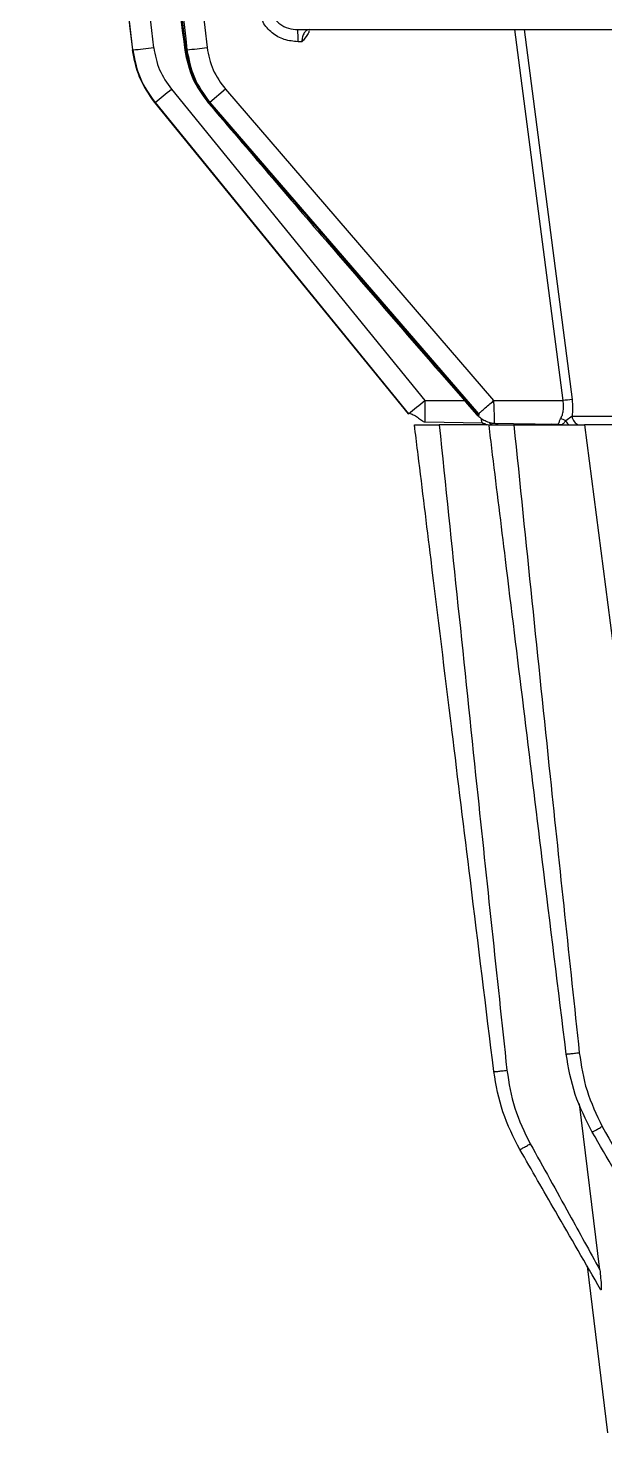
# Model space of a CAD drawing. Extents: x 11 to 120, y 2 to 94.
# Drawn here: x 51.77 to 53.17, y 2.279 to 5.686 of the extents above; entities that cross this region are included whole.
import ezdxf

# ---------------------------------------------------------------- set-up
doc = ezdxf.new("R2010")
doc.units = 0
doc.header["$MEASUREMENT"] = 0
doc.layers.add('OBJECT', color=7, linetype='CONTINUOUS')

msp = doc.modelspace()

# ---------------------------------------------------------------- linework, layer by layer
at = {"layer": 'OBJECT'}
for p, q in [((53.0684, 4.7826), (52.9516, 5.6825)), ((52.974, 5.6825), (53.0903, 4.7852)), ((52.0233, 5.6332), (52.0234, 5.6333)), ((52.0242, 5.6333), (52.0234, 5.6333)), ((52.1557, 5.6333), (52.1526, 5.6333)), ((52.4345, 5.653), (52.4253, 5.653)), ((52.1178, 5.5377), (52.733, 4.7827)), ((52.249, 5.5378), (52.211, 5.5055)), ((52.249, 5.5378), (52.8999, 4.7826)), ((52.6933, 4.7505), (52.0776, 5.5055)), ((52.0776, 5.5055), (52.0782, 5.5055)), ((52.0782, 5.5055), (52.6934, 4.7505)), ((52.2085, 5.5055), (52.8602, 4.7505)), ((52.211, 5.5055), (52.2085, 5.5055)), ((52.211, 5.5055), (52.8631, 4.7503)), ((52.733, 4.7827), (52.8293, 4.7826)), ((52.8999, 4.7826), (53.0684, 4.7826)), ((53.0905, 4.7445), (53.0751, 4.7335)), ((53.0905, 4.7445), (57.2826, 4.7445)), ((52.7328, 4.7307), (52.8728, 4.7283)), ((52.7328, 4.7307), (52.7328, 4.7307)), ((52.7332, 4.7307), (52.7332, 4.7317)), ((52.8854, 4.7235), (52.7682, 4.7235)), ((52.872, 4.7283), (52.8805, 4.7265)), ((52.8854, 4.7249), (52.8893, 4.7235)), ((52.8966, 4.7279), (53.0527, 4.7252)), ((52.9491, 4.7235), (53.1203, 4.7235)), ((53.0504, 4.7235), (53.0494, 4.7238)), ((53.1203, 4.7235), (53.394, 2.6115)), ((54.5769, 4.7235), (53.1203, 4.7235)), ((53.1576, 2.6745), (53.1087, 3.0767)), ((53.127, 2.6832), (53.1767, 2.2788))]:
    msp.add_line(p, q, dxfattribs=at)
at = {"layer": 'OBJECT', "flags": 128}
for points in [[(52.1526, 5.6333), (52.1505, 5.6329), (52.1504, 5.6328)], [(52.0779, 5.5058), (52.0778, 5.5057), (52.0776, 5.5055)], [(52.2085, 5.5055), (52.2074, 5.5046), (52.2075, 5.5047)], [(52.6935, 4.7507), (52.6934, 4.7506), (52.6933, 4.7505)], [(52.8602, 4.7505), (52.8585, 4.749), (52.8585, 4.749)], [(52.8896, 4.7166), (52.8891, 4.7204), (52.8888, 4.7235)], [(53.0452, 4.7235), (53.0433, 4.7242), (53.0408, 4.7254)]]:
    msp.add_lwpolyline(points, dxfattribs=at)
at = {"layer": 'OBJECT'}
for centre, radius, start, end in [((52.0035, 5.6603), 0.4219, 359.0057, 3.0232), ((51.9419, 6.6738), 1.0437, 274.5225, 277.3346), ((51.9721, 7.4966), 1.8723, 275.6267, 277.129), ((48.3084, 10.2015), 6.0219, 308.75676, 309.24243), ((48.711, 9.6946), 6.3484, 308.85122, 309.31111), ((53.1815, 3.926), 0.864, 96.056, 97.5192), ((53.0564, 4.7059), 0.0333, 55.9003, 79.2012), ((53.1148, 4.7466), 0.0245, 184.8548, 250.634), ((52.8886, 4.7475), 0.025, 230.9144, 254.2491), ((52.9052, 4.7427), 0.0204, 218.5347, 250.937), ((52.9192, 4.7471), 0.0245, 231.9217, 254.025), ((52.9863, 4.7385), 0.015, 270.0016, 304.8613), ((52.9865, 4.7383), 0.0148, 270.04, 305.0651), ((52.9863, 4.7385), 0.015, 271.628, 304.8652), ((53.0924, 4.7397), 0.0184, 199.6488, 241.8981)]:
    msp.add_arc(centre, radius, start, end, dxfattribs=at)
for points, knots in [([(51.8698, 10.3032), (51.8868, 9.7837), (51.9209, 8.7443), (52.0324, 7.1884), (52.1471, 6.1551), (52.2045, 5.6388)], [0, 0, 0, 0, 0.333336, 0.666886, 1, 1, 1, 1]), ([(51.8255, 10.1033), (51.8354, 9.8012), (51.8549, 9.2014), (51.9056, 8.3001), (51.9722, 7.4003), (52.0543, 6.5095), (52.1223, 5.9214), (52.1557, 5.6333)], [0, 0, 0, 0, 0.2022766, 0.4015017, 0.6039518, 0.8059482, 1, 1, 1, 1]), ([(51.7701, 8.3338), (51.7873, 8.0899), (51.821, 7.6144), (51.8829, 6.9206), (51.9492, 6.2641), (51.9991, 5.8395), (52.0234, 5.6333)], [0, 0, 0, 0, 0.27038, 0.527173, 0.77038, 1, 1, 1, 1]), ([(52.0242, 5.6333), (51.9745, 6.0795), (51.8745, 6.978), (51.8109, 7.8798), (51.7789, 8.3338)], [0, 0, 0, 0, 0.49662, 1, 1, 1, 1]), ([(52.0751, 5.6386), (52.0257, 6.0821), (51.9269, 6.969), (51.8637, 7.8591), (51.8321, 8.3041)], [0, 0, 0, 0, 0.500069, 1, 1, 1, 1]), ([(51.8881, 8.2118), (51.8941, 8.1328), (51.9048, 7.991), (51.9202, 7.8028), (51.9326, 7.6564), (51.9432, 7.5346), (51.9638, 7.3057), (51.9915, 7.0164), (52.027, 6.675), (52.0509, 6.4577), (52.069, 6.2981), (52.083, 6.1777), (52.1012, 6.025), (52.1239, 5.8397), (52.1411, 5.7053), (52.1504, 5.6328)], [0, 0, 0, 0, 0.091688, 0.164513, 0.21848, 0.261781, 0.305976, 0.484375, 0.598107, 0.70305, 0.737316, 0.783983, 0.843317, 0.915321, 1, 1, 1, 1]), ([(51.8898, 8.2122), (51.9141, 7.9093), (51.9615, 7.3192), (52.0499, 6.4595), (52.119, 5.9035), (52.1526, 5.6333)], [0, 0, 0, 0, 0.351668, 0.685, 1, 1, 1, 1]), ([(52.4253, 5.653), (52.414, 5.654), (52.3914, 5.6562), (52.3613, 5.6733), (52.338, 5.6992), (52.3326, 5.7214), (52.33, 5.7325)], [0, 0, 0, 0, 0.250172, 0.500067, 0.749913, 1, 1, 1, 1]), ([(52.3575, 5.7356), (52.3581, 5.7319), (52.3595, 5.7246), (52.3645, 5.7141), (52.3717, 5.7044), (52.3836, 5.6937), (52.4016, 5.6845), (52.4171, 5.6832), (52.4248, 5.6825)], [0, 0, 0, 0, 0.116907, 0.238658, 0.366334, 0.500852, 0.750248, 1, 1, 1, 1]), ([(52.4248, 5.6825), (52.4586, 5.6825), (52.5268, 5.6825), (52.6592, 5.6825), (52.8149, 5.6825), (52.9951, 5.6825), (53.1979, 5.6825), (53.4204, 5.6825), (53.6598, 5.6825), (53.9129, 5.6825), (54.1752, 5.6825), (54.4431, 5.6825), (54.7129, 5.6825), (54.8943, 5.6825), (54.9843, 5.6825)], [0, 0, 0, 0, 0.080321, 0.16194, 0.244772, 0.329378, 0.414487, 0.5, 0.585518, 0.670628, 0.755228, 0.838065, 0.919682, 1, 1, 1, 1]), ([(52.4522, 5.6825), (52.4501, 5.6822), (52.4459, 5.6814), (52.4411, 5.6761), (52.438, 5.6701), (52.4361, 5.6647), (52.4349, 5.6589), (52.4346, 5.6549), (52.4345, 5.653)], [0, 0, 0, 0, 0.250055, 0.499098, 0.634956, 0.762999, 0.884267, 1, 1, 1, 1]), ([(52.4515, 5.676), (52.4505, 5.6741), (52.4462, 5.6655), (52.4396, 5.6584), (52.4345, 5.653)], [0, 0, 0, 0, 0.2272508, 1, 1, 1, 1]), ([(52.4522, 5.6757), (52.4523, 5.6763), (52.4527, 5.6785), (52.4522, 5.6793), (52.4519, 5.6798)], [0, 0, 0, 0, 0.292079, 1, 1, 1, 1]), ([(52.0776, 5.5055), (52.0638, 5.5254), (52.0367, 5.5642), (52.0277, 5.6106), (52.0234, 5.6333)], [0, 0, 0, 0, 0.511471, 1, 1, 1, 1]), ([(52.0242, 5.6333), (52.0286, 5.6103), (52.0375, 5.5638), (52.0646, 5.5251), (52.0782, 5.5055)], [0, 0, 0, 0, 0.496594, 1, 1, 1, 1]), ([(52.0751, 5.6386), (52.0786, 5.6203), (52.0857, 5.5836), (52.1071, 5.553), (52.1178, 5.5377)], [0, 0, 0, 0, 0.498431, 1, 1, 1, 1]), ([(52.1504, 5.6328), (52.1553, 5.6092), (52.165, 5.5623), (52.1934, 5.5238), (52.2075, 5.5047)], [0, 0, 0, 0, 0.502857, 1, 1, 1, 1]), ([(52.1526, 5.6333), (52.1573, 5.6104), (52.1667, 5.5638), (52.1944, 5.5252), (52.2085, 5.5055)], [0, 0, 0, 0, 0.490951, 1, 1, 1, 1]), ([(52.1557, 5.6333), (52.1602, 5.6103), (52.1693, 5.5637), (52.197, 5.5251), (52.211, 5.5055)], [0, 0, 0, 0, 0.4931971, 1, 1, 1, 1]), ([(52.2045, 5.6388), (52.2081, 5.6204), (52.2155, 5.5834), (52.2378, 5.5531), (52.249, 5.5378)], [0, 0, 0, 0, 0.498504, 1, 1, 1, 1]), ([(52.2075, 5.5047), (52.3051, 5.3902), (52.5207, 5.1371), (52.739, 4.8863), (52.8585, 4.749)], [0, 0, 0, 0, 0.4524511, 1, 1, 1, 1]), ([(52.733, 4.7827), (52.733, 4.7786), (52.733, 4.7707), (52.7331, 4.7598), (52.7331, 4.7504), (52.7332, 4.7407), (52.7332, 4.7325), (52.7332, 4.7313), (52.7332, 4.7307)], [0, 0, 0, 0, 0.147797, 0.289148, 0.424053, 0.552505, 0.789029, 1, 1, 1, 1]), ([(52.8631, 4.7503), (52.8646, 4.7517), (52.8677, 4.7544), (52.8766, 4.7622), (52.8877, 4.7719), (52.8959, 4.7791), (52.8999, 4.7826)], [0, 0, 0, 0, 0.243819, 0.5, 0.756179, 1, 1, 1, 1]), ([(52.8999, 4.7826), (52.8999, 4.7826), (52.8999, 4.7825), (52.8999, 4.7824), (52.8999, 4.7819), (52.9, 4.7801), (52.9002, 4.7731), (52.9008, 4.7595), (52.9014, 4.7427), (52.9016, 4.7313), (52.9014, 4.7264), (52.9012, 4.7278), (52.9012, 4.7278)], [0, 0, 0, 0, 0.000585, 0.001632, 0.005128, 0.017709, 0.065216, 0.249072, 0.499116, 0.74837, 0.999549, 1, 1, 1, 1]), ([(53.0627, 4.7387), (53.0642, 4.7415), (53.067, 4.747), (53.0695, 4.7578), (53.0702, 4.7698), (53.069, 4.7783), (53.0684, 4.7826)], [0, 0, 0, 0, 0.258478, 0.498727, 0.748871, 1, 1, 1, 1]), ([(53.0903, 4.7852), (53.091, 4.778), (53.0924, 4.7638), (53.0911, 4.7509), (53.0905, 4.7445)], [0, 0, 0, 0, 0.499383, 1, 1, 1, 1]), ([(52.6934, 4.7505), (52.6935, 4.7505), (52.6935, 4.7504), (52.6936, 4.7503), (52.6936, 4.7503), (52.6936, 4.7502), (52.6937, 4.7502), (52.6937, 4.7502), (52.6937, 4.7502), (52.6936, 4.7502), (52.6936, 4.7502), (52.6935, 4.7503), (52.6934, 4.7504), (52.6934, 4.7505), (52.6933, 4.7505)], [0, 0, 0, 0, 0.156114, 0.220098, 0.277037, 0.329652, 0.38159, 0.436517, 0.497311, 0.615066, 0.669946, 0.725272, 0.848175, 1, 1, 1, 1]), ([(52.6955, 4.7522), (52.6968, 4.7518), (52.6993, 4.751), (52.7046, 4.7486), (52.7101, 4.7456), (52.7155, 4.742), (52.7206, 4.7382), (52.7253, 4.7345), (52.7295, 4.7314), (52.7319, 4.731), (52.7332, 4.7307)], [0, 0, 0, 0, 0.1129582, 0.2178646, 0.3179946, 0.4198062, 0.5312766, 0.6616375, 0.8169536, 1, 1, 1, 1]), ([(52.8585, 4.749), (52.861, 4.7466), (52.8661, 4.7417), (52.8748, 4.7362), (52.8824, 4.7324), (52.891, 4.729), (52.8971, 4.7283), (52.9013, 4.7278)], [0, 0, 0, 0, 0.215616, 0.447234, 0.571794, 0.70453, 1, 1, 1, 1]), ([(52.8631, 4.7503), (52.8634, 4.7499), (52.8639, 4.7493), (52.8644, 4.7485), (52.8646, 4.748), (52.8647, 4.7476), (52.8647, 4.7473), (52.8645, 4.7472), (52.864, 4.7473), (52.8633, 4.7477), (52.8623, 4.7484), (52.8612, 4.7494), (52.8605, 4.7501), (52.8602, 4.7505)], [0, 0, 0, 0, 0.133104, 0.191566, 0.248259, 0.311432, 0.370763, 0.43233, 0.501556, 0.620735, 0.752086, 0.875604, 1, 1, 1, 1]), ([(52.872, 4.7283), (52.8724, 4.7284), (52.8731, 4.7287), (52.871, 4.7316), (52.8705, 4.7363), (52.8701, 4.7395)], [0, 0, 0, 0, 0.24941, 0.500731, 1, 1, 1, 1]), ([(53.0527, 4.7254), (53.0539, 4.7253), (53.0576, 4.7251), (53.0584, 4.7272), (53.0592, 4.7317), (53.0615, 4.7363), (53.0627, 4.7387)], [0, 0, 0, 0, 0.145395, 0.42973, 0.714576, 1, 1, 1, 1]), ([(52.7088, 4.7166), (52.7086, 4.7179), (52.7083, 4.7202), (52.708, 4.7225), (52.7079, 4.7235)], [0, 0, 0, 0, 0.560015, 1, 1, 1, 1]), ([(52.7079, 4.7235), (52.7086, 4.7235), (52.7099, 4.7235), (52.7202, 4.7235), (52.7353, 4.7235), (52.7523, 4.7235), (52.7636, 4.7235), (52.7682, 4.7235)], [0, 0, 0, 0, 0.212706, 0.425418, 0.638708, 0.85337, 1, 1, 1, 1]), ([(52.7987, 3.9843), (52.7986, 3.985), (52.7817, 4.1226), (52.7545, 4.345), (52.7246, 4.5879), (52.7115, 4.6943), (52.7088, 4.716), (52.7088, 4.7166)], [0, 0, 0, 0, 0.002739, 0.563971, 0.910975, 0.997726, 1, 1, 1, 1]), ([(52.7682, 4.7235), (52.7984, 4.4313), (52.8522, 3.9095), (52.9078, 3.3878), (52.9323, 3.1583)], [0, 0, 0, 0, 0.56001, 1, 1, 1, 1]), ([(52.8888, 4.7235), (52.8894, 4.7235), (52.8907, 4.7235), (52.901, 4.7235), (52.9161, 4.7235), (52.9331, 4.7235), (52.9445, 4.7235), (52.9491, 4.7235)], [0, 0, 0, 0, 0.212709, 0.425418, 0.63871, 0.853372, 1, 1, 1, 1]), ([(52.9726, 4.0403), (52.9726, 4.0409), (52.9579, 4.1599), (52.933, 4.3636), (52.9054, 4.5878), (52.8923, 4.6943), (52.8897, 4.716), (52.8896, 4.7166)], [0, 0, 0, 0, 0.002912, 0.527889, 0.903606, 0.997536, 1, 1, 1, 1]), ([(52.9491, 4.7235), (52.9782, 4.4392), (53.0303, 3.9317), (53.0841, 3.4243), (53.1079, 3.201)], [0, 0, 0, 0, 0.560011, 1, 1, 1, 1]), ([(53.0459, 4.7253), (53.0462, 4.7251), (53.0473, 4.7245), (53.0485, 4.7241), (53.0494, 4.7238)], [0, 0, 0, 0, 0.2140292, 1, 1, 1, 1]), ([(53.0751, 4.7335), (53.0732, 4.7312), (53.0698, 4.7271), (53.0653, 4.7241), (53.0599, 4.7228), (53.0554, 4.7248), (53.0542, 4.7254)], [0, 0, 0, 0, 0.267196, 0.480518, 0.86372, 1, 1, 1, 1]), ([(53.0761, 3.1977), (53.0568, 3.355), (53.0223, 3.6358), (52.9878, 3.9167), (52.9726, 4.0403)], [0, 0, 0, 0, 0.559937, 1, 1, 1, 1]), ([(52.9005, 3.155), (52.8815, 3.3098), (52.8476, 3.5862), (52.8136, 3.8627), (52.7987, 3.9843)], [0, 0, 0, 0, 0.559941, 1, 1, 1, 1]), ([(53.0761, 3.1977), (53.0765, 3.1977), (53.0772, 3.1976), (53.0812, 3.198), (53.0853, 3.1984), (53.0903, 3.199), (53.0977, 3.1998), (53.1039, 3.2005), (53.1079, 3.201)], [0, 0, 0, 0, 0.239481, 0.368377, 0.499999, 0.631621, 0.760513, 1, 1, 1, 1]), ([(53.1394, 3.0086), (53.124, 3.0385), (53.0934, 3.0984), (53.0819, 3.1646), (53.0761, 3.1977)], [0, 0, 0, 0, 0.500038, 1, 1, 1, 1]), ([(53.1079, 3.201), (53.1126, 3.1699), (53.1222, 3.1074), (53.1498, 3.0506), (53.1636, 3.0221)], [0, 0, 0, 0, 0.498895, 1, 1, 1, 1]), ([(52.9005, 3.155), (52.9009, 3.155), (52.9016, 3.155), (52.9056, 3.1553), (52.9097, 3.1557), (52.9148, 3.1563), (52.9221, 3.1571), (52.9283, 3.1579), (52.9323, 3.1583)], [0, 0, 0, 0, 0.239486, 0.368382, 0.499999, 0.63162, 0.760514, 1, 1, 1, 1]), ([(52.9638, 2.9659), (52.9485, 2.9958), (52.9179, 3.0557), (52.9063, 3.1219), (52.9005, 3.155)], [0, 0, 0, 0, 0.500042, 1, 1, 1, 1]), ([(52.9323, 3.1583), (52.9372, 3.1272), (52.9471, 3.0649), (52.9749, 3.0083), (52.9889, 2.9799)], [0, 0, 0, 0, 0.4992734, 1, 1, 1, 1]), ([(53.1394, 3.0086), (53.1397, 3.0088), (53.1402, 3.009), (53.1433, 3.0106), (53.1464, 3.0124), (53.1503, 3.0145), (53.1559, 3.0177), (53.1606, 3.0204), (53.1636, 3.0221)], [0, 0, 0, 0, 0.239584, 0.36845, 0.50001, 0.631568, 0.760426, 1, 1, 1, 1]), ([(53.3859, 2.5815), (53.3399, 2.6613), (53.2577, 2.8036), (53.1755, 2.946), (53.1394, 3.0086)], [0, 0, 0, 0, 0.560009, 1, 1, 1, 1]), ([(53.1636, 3.0221), (53.2067, 2.9455), (53.2837, 2.8088), (53.3603, 2.6718), (53.394, 2.6115)], [0, 0, 0, 0, 0.559993, 1, 1, 1, 1]), ([(52.9638, 2.9659), (52.9641, 2.9661), (52.9647, 2.9663), (52.9678, 2.968), (52.9711, 2.9698), (52.9751, 2.972), (52.9809, 2.9753), (52.9857, 2.9781), (52.9889, 2.9799)], [0, 0, 0, 0, 0.23958, 0.368438, 0.500003, 0.631566, 0.760422, 1, 1, 1, 1]), ([(53.1598, 2.6263), (53.1232, 2.6897), (53.0579, 2.8029), (52.9925, 2.9161), (52.9638, 2.9659)], [0, 0, 0, 0, 0.560014, 1, 1, 1, 1]), ([(52.9889, 2.9799), (53.0205, 2.923), (53.0771, 2.8214), (53.133, 2.7194), (53.1576, 2.6745)], [0, 0, 0, 0, 0.55998, 1, 1, 1, 1]), ([(53.1576, 2.6745), (53.1584, 2.6677), (53.1599, 2.654), (53.1611, 2.6388), (53.1612, 2.6304), (53.1611, 2.6274), (53.1607, 2.6259), (53.1603, 2.6257), (53.16, 2.6262), (53.1598, 2.6263)], [0, 0, 0, 0, 0.347778, 0.698125, 0.777964, 0.858341, 0.911738, 0.965437, 1, 1, 1, 1])]:
    msp.add_open_spline(points, degree=3, knots=knots, dxfattribs=at)

doc.saveas('drawing.dxf')
